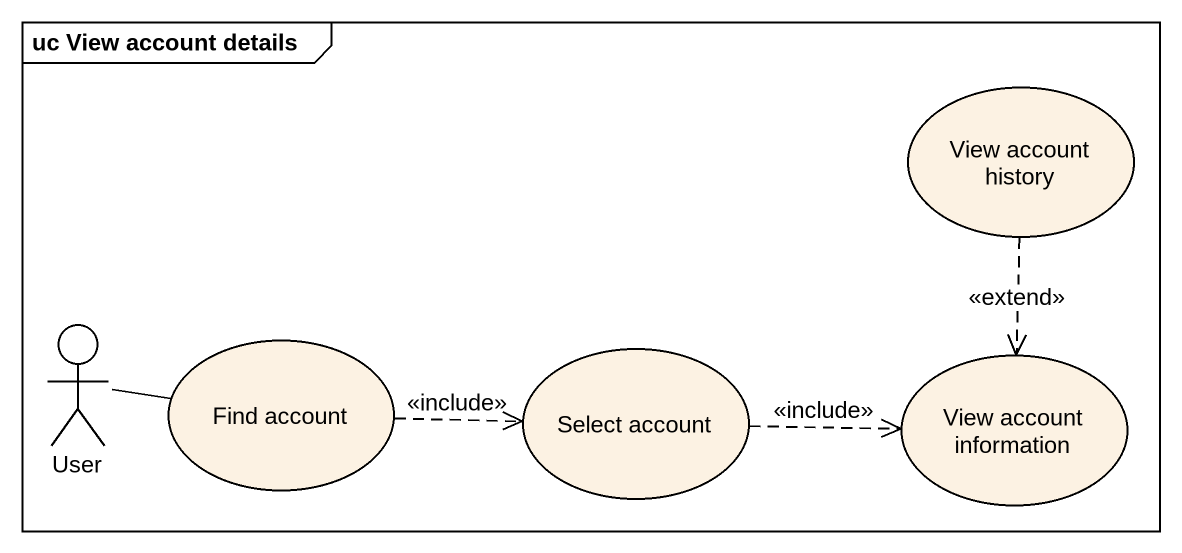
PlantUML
@startuml
mainframe uc View account details
usecase "View account history" as View_account_history
actor User
usecase "Find account" as Find_account
usecase "Select account" as Select_account
usecase "View account information" as View_account_information
View_account_history ..> View_account_information : <<extend>>
User -right- Find_account
Find_account .right.> Select_account : <<include>>
Select_account .right.> View_account_information : <<include>>
@enduml
